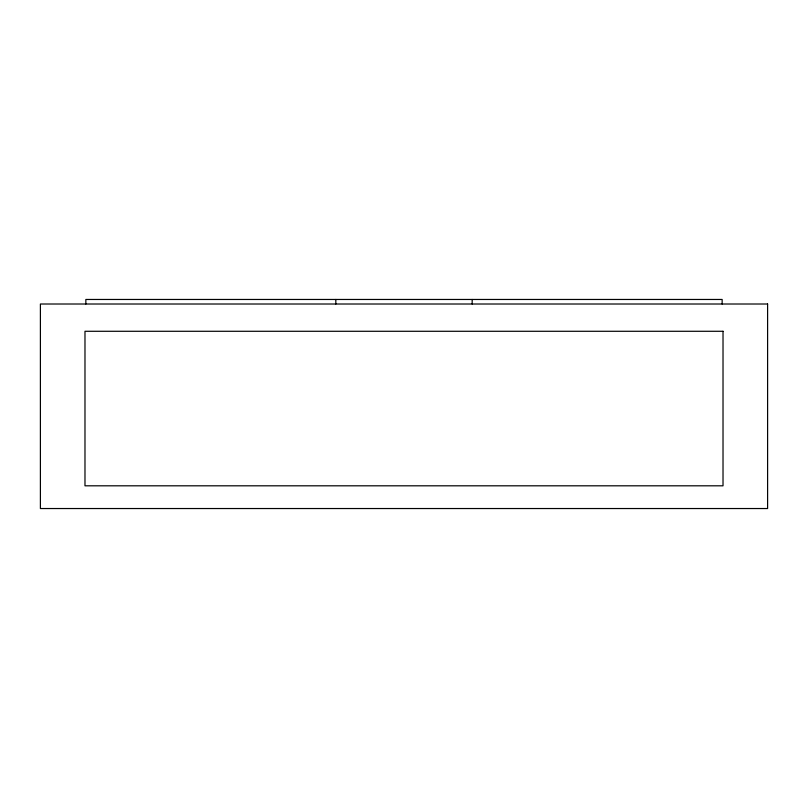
<?xml version="1.0" encoding="UTF-8"?>
<svg xmlns="http://www.w3.org/2000/svg" width="808" height="808" viewBox="0 0 808 808"><rect width="100%" height="100%" fill="white"/><g stroke="black" fill="none" stroke-linecap="round" stroke-linejoin="round"><path stroke-width="1.21" d="M722.15 304.01L722.15 299.465L85.85 299.465L85.85 304.01M472.175 299.465L472.175 304.01M335.825 299.465L335.825 304.01M767.6 304.01L40.4 304.01L40.4 508.535L767.6 508.535L767.6 304.01M723.019 331.28L84.981 331.28L84.981 485.81L723.019 485.81L723.019 331.28"/></g></svg>
